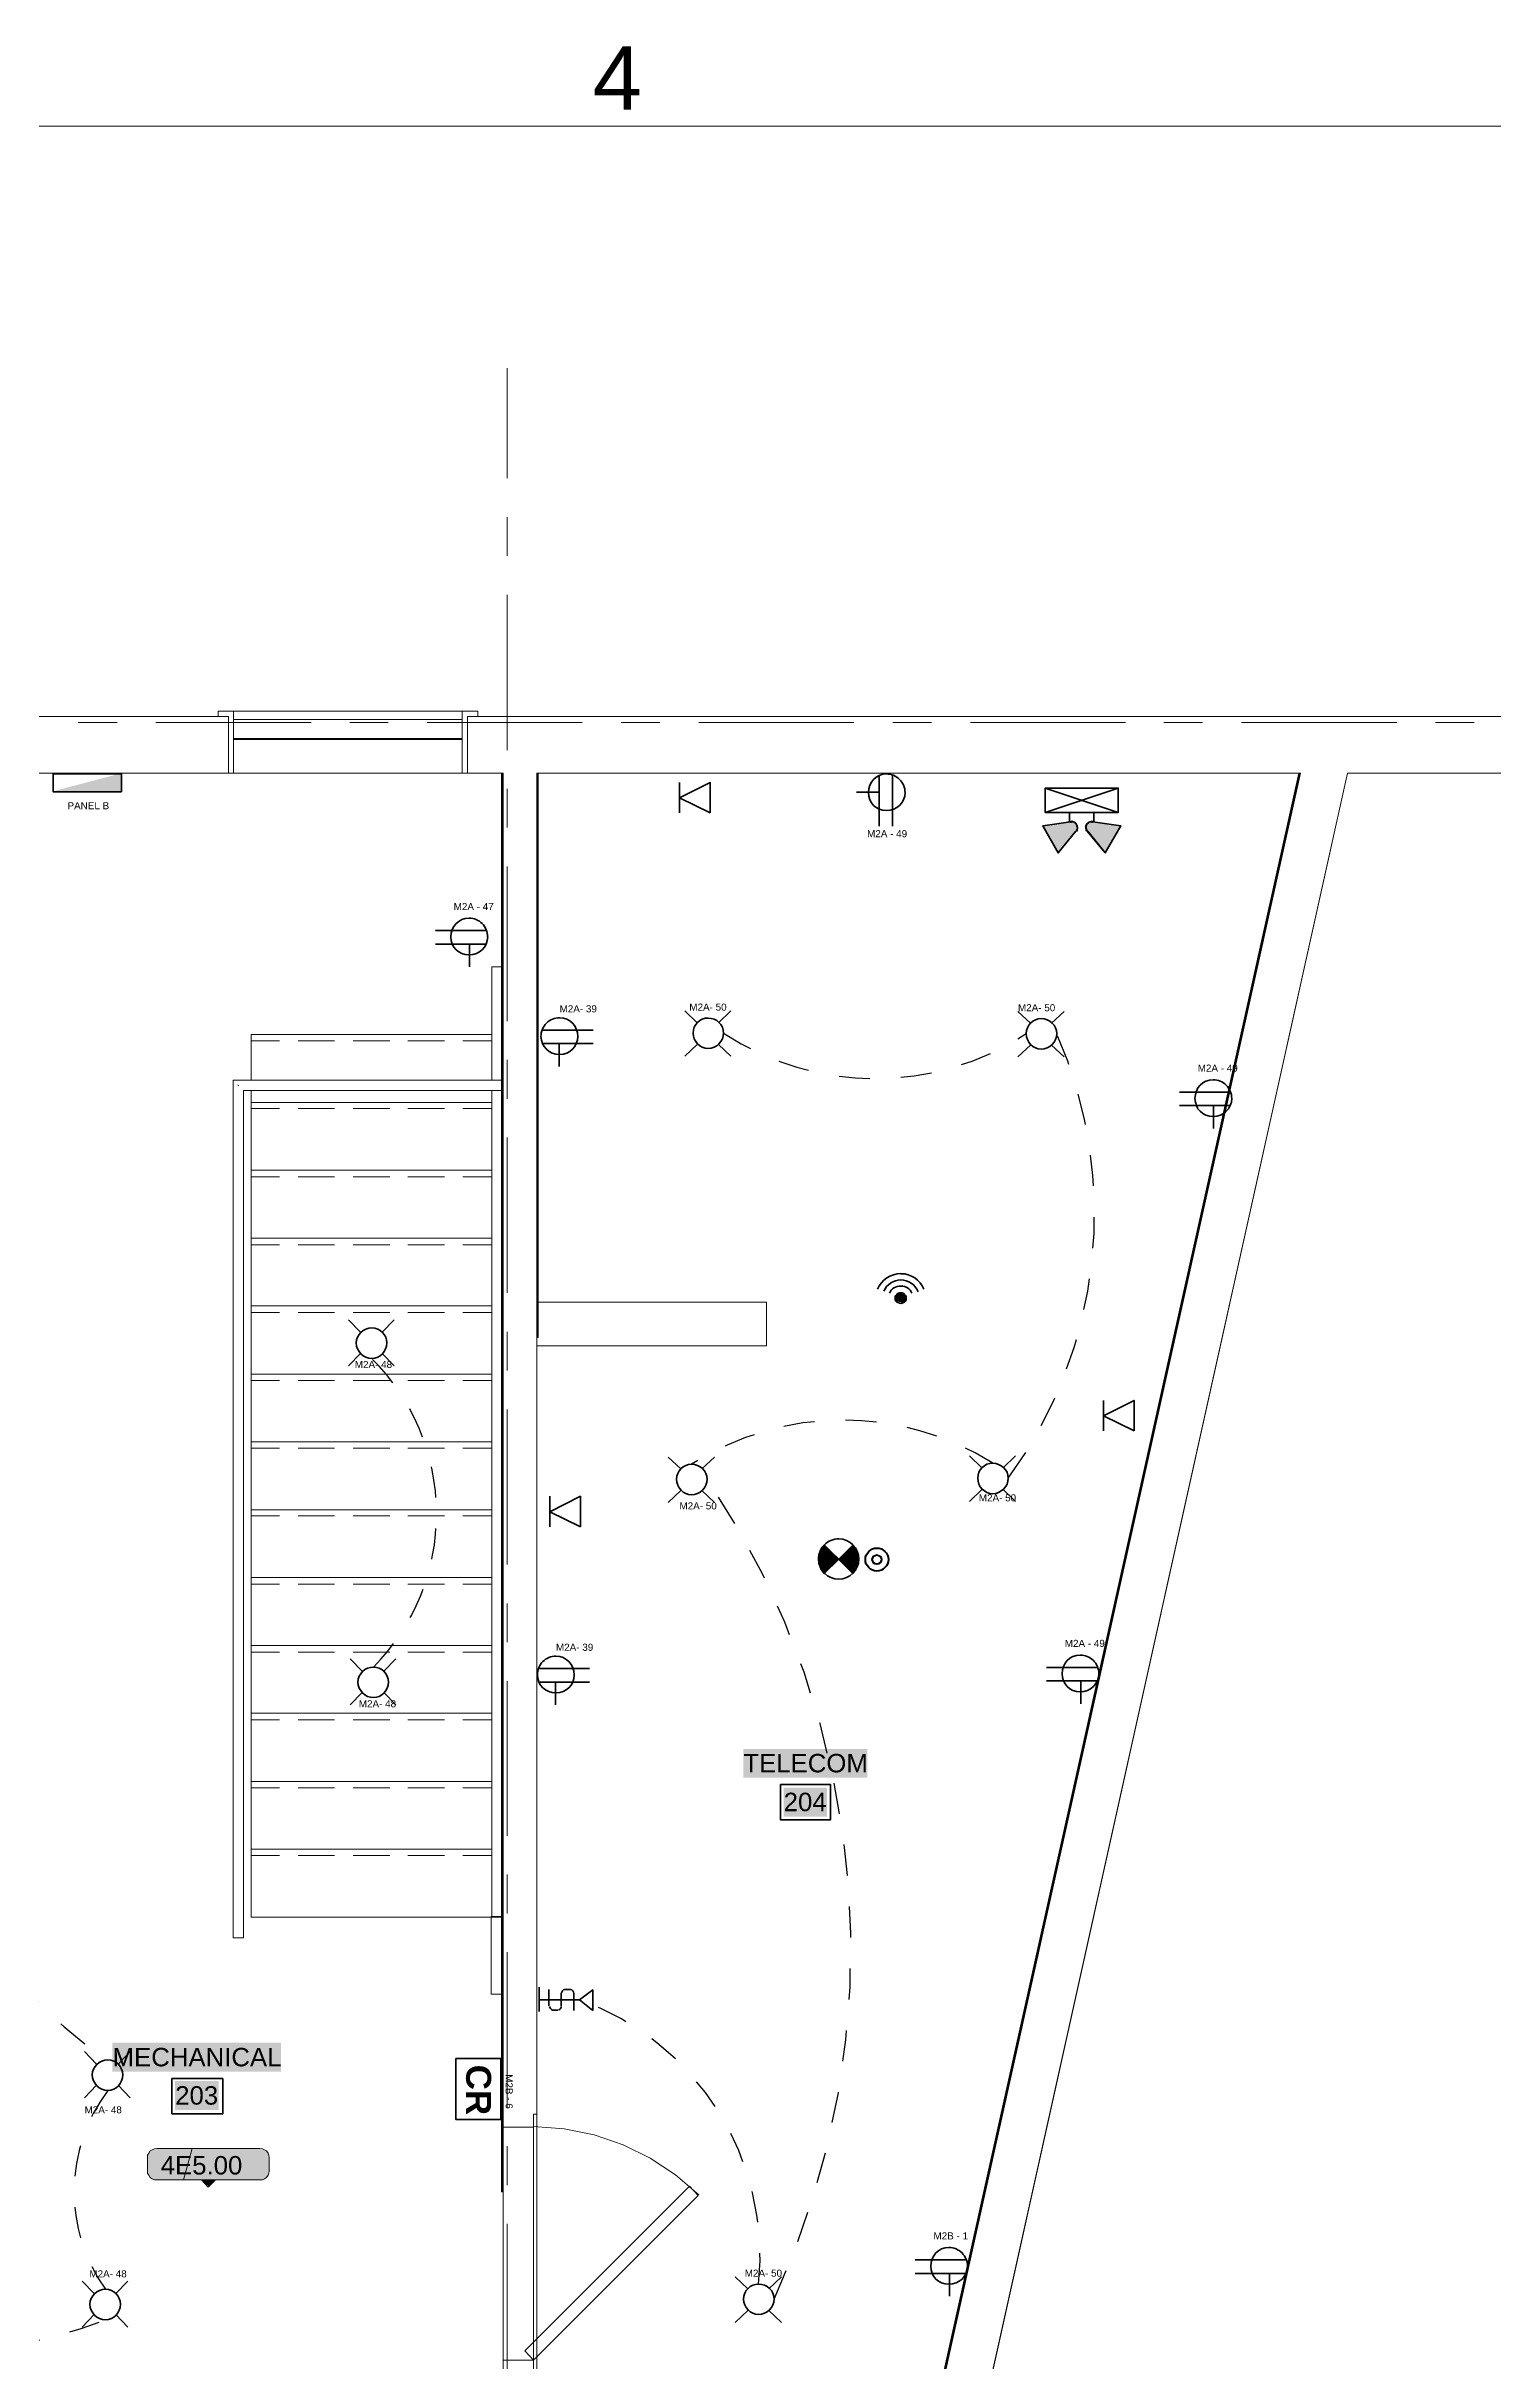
# Model space of a CAD drawing. Header units: millimetres. Extents: x 0.7 to 36.3, y 0.6 to 47.9.
# Drawn here: x 8.74 to 13.41, y 15.79 to 23.25 of the extents above; entities that cross this region are included whole.
import ezdxf

# ---------------------------------------------------------------- set-up
doc = ezdxf.new("R2010")
doc.units = ezdxf.units.MM
doc.header["$LTSCALE"] = 0.007
doc.linetypes.add('DASHEDX2', pattern=[38.1, 25.4, -12.7])
doc.linetypes.add('HIDDEN', pattern=[9.525, 6.35, -3.175])
doc.layers.add('Dotted', color=1, linetype='HIDDEN', lineweight=30, true_color=0xff0000)
for name, color, linetype in [('PDF2_Geometry', 7, 'Continuous'), ('PDF2_Text', 100, 'DASHEDX2'), ('PDF_Text', 7, 'Continuous')]:
    doc.layers.add(name, color=color, linetype=linetype)
for name, color, linetype, true_color in [('PDF2_Solid Fills', 7, 'Continuous', 0x7f7f7f), ('PDF_Geometry', 7, 'Continuous', 0x777777), ('PDF_Solid Fills', 7, 'Continuous', 0xffffff)]:
    doc.layers.add(name, color=color, linetype=linetype, true_color=true_color)
doc.styles.add('PDF Arial', font='arial.ttf')
doc.styles.add('PDF ArialRoundedMT Bold', font='arialbd.ttf')
doc.styles.add('PDF GillSansMTCondensed', font='arial.ttf')

msp = doc.modelspace()

# ---------------------------------------------------------------- hatches: boundary and pattern name
at = {"layer": 'PDF2_Solid Fills', "transparency": 33554559}
for points in [[(8.765, 20.8512), (8.985, 20.8495), (8.985, 20.9078), (8.98, 20.9078)], [(11.9526, 20.7396), (12.001, 20.6529), (12.0026, 20.6529), (12.0643, 20.7296), (12.056, 20.7496), (12.041, 20.7513)], [(12.0926, 20.7263), (12.1526, 20.6529), (12.1543, 20.6529), (12.2043, 20.7379), (12.1693, 20.7429), (12.106, 20.7513), (12.0943, 20.7429)], [(11.2956, 18.3804), (11.2523, 18.4237), (11.2489, 18.4237), (11.2323, 18.3971), (11.2306, 18.3804), (11.2389, 18.3454), (11.2506, 18.3354)], [(11.3573, 18.4004), (11.3423, 18.4237), (11.3389, 18.4237), (11.2956, 18.3804), (11.3423, 18.3338), (11.3589, 18.3721)]]:
    msp.add_hatch(color=256, dxfattribs=at).paths.add_polyline_path(points)
at = {"layer": 'PDF_Solid Fills', "transparency": 33554559}
for color, points in [(7, [(11.5127, 19.2278), (11.5044, 19.2362), (11.486, 19.2362), (11.4777, 19.2262), (11.481, 19.2095), (11.4994, 19.2045), (11.511, 19.2112)]), (256, [(9.0696, 16.401), (9.0713, 16.401), (9.0713, 16.3977), (9.073, 16.3977), (9.073, 16.3943), (9.0746, 16.3943), (9.078, 16.391), (9.078, 16.3877), (9.0813, 16.3877), (9.0846, 16.3843), (9.0913, 16.381), (9.1846, 16.3793), (9.1846, 16.381), (9.1863, 16.386), (9.188, 16.3927), (9.1896, 16.3977), (9.1913, 16.4043), (9.193, 16.4093), (9.1963, 16.4227), (9.198, 16.4277), (9.1996, 16.4343), (9.2013, 16.4393), (9.2046, 16.4527), (9.2063, 16.4577), (9.208, 16.4643), (9.2096, 16.4693), (9.2113, 16.476), (9.213, 16.481), (9.0913, 16.481), (9.078, 16.4743), (9.0763, 16.471), (9.073, 16.4677), (9.0696, 16.461)]), (256, [(9.4529, 16.4743), (9.4396, 16.481), (9.213, 16.481), (9.2113, 16.476), (9.2096, 16.4693), (9.208, 16.4643), (9.2063, 16.4577), (9.2046, 16.4527), (9.2013, 16.4393), (9.1996, 16.4343), (9.198, 16.4277), (9.1963, 16.4227), (9.193, 16.4093), (9.1913, 16.4043), (9.1896, 16.3977), (9.188, 16.3927), (9.1863, 16.386), (9.1846, 16.381), (9.4396, 16.3793), (9.4396, 16.381), (9.4496, 16.386), (9.4563, 16.3927), (9.4579, 16.396), (9.4596, 16.4027), (9.4613, 16.4593), (9.4596, 16.4593), (9.4596, 16.466), (9.4579, 16.466), (9.4579, 16.4693)]), (7, [(9.2663, 16.3593), (9.2863, 16.3793), (9.2446, 16.3793), (9.2663, 16.3577)])]:
    msp.add_hatch(color=color, dxfattribs=at).paths.add_polyline_path(points)

# ---------------------------------------------------------------- linework, layer by layer
at = {"layer": 'Dotted', "color": 0, "linetype": 'Continuous', "lineweight": 200}
for radius in [0.0369, 0.0147]:
    msp.add_circle((11.4185, 18.3772), radius, dxfattribs=at)
at = {"layer": 'Dotted', "linetype": 'HIDDEN', "lineweight": 30}
for centre, radius, start, end in [((11.4137, 20.8142), 0.8882, 236.61016, 303.16523), ((10.6749, 19.4909), 1.4446, 323.87559, 23.66597), ((9.2977, 18.5251), 0.7025, 315.29005, 45.31721), ((11.3095, 17.918), 0.9082, 57.93506, 122.48616), ((8.6355, 17.1242), 2.6992, 335.28966, 34.05683), ((9.6216, 17.8122), 1.248, 173.11052, 236.9734), ((10.1648, 16.1337), 0.8774, 354.14435, 70.32185), ((9.3721, 16.3423), 0.5397, 142.946, 215.71251), ((8.2662, 17.7182), 1.9099, 250.82585, 290.46429)]:
    msp.add_arc(centre, radius, start, end, dxfattribs=at)
at = {"layer": 'PDF2_Geometry', "lineweight": 35}
for points in [[(8.985, 20.8495), (8.765, 20.8495), (8.765, 20.9078), (8.985, 20.9078)], [(10.8813, 20.7816), (10.7829, 20.83), (10.8813, 20.88)], [(12.0026, 20.6529), (12.0593, 20.7229), (12.0626, 20.7263), (12.0643, 20.7313), (12.0643, 20.7346), (12.0626, 20.7396), (12.061, 20.7446), (12.0593, 20.7479), (12.056, 20.7513), (12.051, 20.7529), (12.046, 20.7546), (12.041, 20.7529), (11.9976, 20.7463), (11.9526, 20.7396)], [(12.1543, 20.6529), (12.2043, 20.7396), (12.1593, 20.7463), (12.1143, 20.7529), (12.111, 20.7546), (12.106, 20.7529), (12.101, 20.7513), (12.0976, 20.7479), (12.0943, 20.7446), (12.0926, 20.7396), (12.0926, 20.7346), (12.0926, 20.7313), (12.0943, 20.7263), (12.0976, 20.7229)], [(12.247, 18.7915), (12.1487, 18.8398), (12.247, 18.8898)], [(10.4636, 18.4825), (10.3653, 18.5308), (10.4636, 18.5808)], [(11.2956, 18.3787), (11.2489, 18.4237), (11.2389, 18.4104), (11.2323, 18.3954), (11.2306, 18.3787), (11.2323, 18.3621), (11.2389, 18.3454), (11.2489, 18.3321)], [(11.2956, 18.3787), (11.3406, 18.3321), (11.3506, 18.3454), (11.3573, 18.3621), (11.3606, 18.3787), (11.3573, 18.3954), (11.3506, 18.4104), (11.3406, 18.4237)], [(10.2076, 16.5736), (10.0627, 16.5736), (10.0627, 16.7702), (10.2076, 16.7702)]]:
    msp.add_lwpolyline(points, close=True, dxfattribs=at)
for points in [[(10.7829, 20.88), (10.7829, 20.7816)], [(11.426, 20.7388), (11.426, 20.9038)], [(11.4693, 20.7388), (11.4693, 20.9038)], [(11.3527, 20.8488), (11.426, 20.8488)], [(11.961, 20.7829), (12.1959, 20.7829), (11.961, 20.8613), (11.961, 20.7829), (12.1959, 20.8613), (12.1959, 20.7829)], [(12.1959, 20.8613), (11.961, 20.8613)], [(12.0426, 20.7529), (11.9526, 20.7396), (12.0026, 20.6529), (12.0593, 20.7229)], [(12.0393, 20.7829), (12.0393, 20.7529)], [(12.1143, 20.7529), (12.2043, 20.7396), (12.1543, 20.6529), (12.096, 20.7229)], [(12.1176, 20.7829), (12.1176, 20.7529)], [(9.9965, 20.4025), (10.1615, 20.4025)], [(9.9965, 20.3592), (10.1615, 20.3592)], [(10.1065, 20.2858), (10.1065, 20.3592)], [(10.5048, 20.082), (10.3398, 20.082)], [(10.5048, 20.0386), (10.3398, 20.0386)], [(10.3948, 19.9653), (10.3948, 20.0386)], [(12.3931, 19.8822), (12.5581, 19.8822)], [(12.3931, 19.8389), (12.5581, 19.8389)], [(12.5031, 19.7655), (12.5031, 19.8389)], [(12.1487, 18.8898), (12.1487, 18.7915)], [(10.3653, 18.5808), (10.3653, 18.4825)], [(11.3406, 18.3321), (11.2489, 18.4237)], [(11.2489, 18.3321), (11.3406, 18.4237)], [(10.4931, 18.026), (10.3281, 18.026)], [(10.4931, 17.9827), (10.3281, 17.9827)], [(10.3831, 17.9094), (10.3831, 17.9827)], [(11.965, 18.0297), (12.13, 18.0297)], [(11.965, 17.9864), (12.13, 17.9864)], [(12.075, 17.9131), (12.075, 17.9864)], [(11.542, 16.1218), (11.707, 16.1218)], [(11.542, 16.0784), (11.707, 16.0784)], [(11.652, 16.0051), (11.652, 16.0784)]]:
    msp.add_lwpolyline(points, dxfattribs=at)
msp.add_lwpolyline([(11.3606, 18.3787, 0.413494), (11.2956, 18.4437, 0.423077), (11.2306, 18.3787, 0.413494), (11.2956, 18.3138)], format="xyb", dxfattribs=at)
for centre, radius, start, end in [((11.4496, 20.8474), 0.0597, 359.76027, 90.23973), ((12.1094, 20.7344), 0.0185, 90.50195, 179.49805), ((10.1051, 20.3828), 0.0597, 359.76027, 90.23973), ((10.3962, 20.0622), 0.0597, 89.76027, 180.23973), ((12.5017, 19.8625), 0.0597, 359.76027, 90.23973), ((10.3846, 18.0063), 0.0597, 89.76027, 180.23973), ((12.0735, 18.01), 0.0597, 359.76027, 90.23973), ((11.6506, 16.102), 0.0597, 359.76027, 90.23973)]:
    msp.add_arc(centre, radius, start, end, dxfattribs=at)
for points in [[(11.4493, 20.9071), (11.416, 20.9071), (11.391, 20.8805), (11.391, 20.8471)], [(11.391, 20.8471), (11.391, 20.8138), (11.416, 20.7888), (11.4493, 20.7888)], [(11.4493, 20.7888), (11.4827, 20.7888), (11.5093, 20.8138), (11.5093, 20.8471)], [(12.0426, 20.7513), (12.0443, 20.7513), (12.0443, 20.7529), (12.046, 20.7529)], [(12.046, 20.7529), (12.0576, 20.7529), (12.0643, 20.7446), (12.0643, 20.7346)], [(12.0643, 20.7346), (12.0643, 20.7296), (12.0643, 20.7246), (12.061, 20.7213)], [(12.096, 20.7213), (12.0926, 20.7246), (12.091, 20.7296), (12.091, 20.7346)], [(12.1093, 20.7529), (12.111, 20.7529), (12.1126, 20.7513), (12.1126, 20.7513)], [(10.0465, 20.3825), (10.0465, 20.4158), (10.0715, 20.4425), (10.1049, 20.4425)], [(10.1049, 20.3242), (10.0715, 20.3242), (10.0465, 20.3492), (10.0465, 20.3825)], [(10.1649, 20.3825), (10.1649, 20.3492), (10.1382, 20.3242), (10.1049, 20.3242)], [(10.3365, 20.062), (10.3365, 20.0286), (10.3631, 20.0036), (10.3965, 20.0036)], [(10.4548, 20.062), (10.4548, 20.0953), (10.4298, 20.122), (10.3965, 20.122)], [(10.3965, 20.0036), (10.4298, 20.0036), (10.4548, 20.0286), (10.4548, 20.062)], [(12.4431, 19.8622), (12.4431, 19.8955), (12.4681, 19.9222), (12.5015, 19.9222)], [(12.5015, 19.8039), (12.4681, 19.8039), (12.4431, 19.8289), (12.4431, 19.8622)], [(12.5614, 19.8622), (12.5614, 19.8289), (12.5348, 19.8039), (12.5015, 19.8039)], [(11.3606, 18.3787), (11.3606, 18.3438), (11.3306, 18.3138), (11.2956, 18.3138)], [(10.4431, 18.006), (10.4431, 18.0394), (10.4181, 18.066), (10.3848, 18.066)], [(12.015, 18.0097), (12.015, 18.0431), (12.04, 18.0697), (12.0733, 18.0697)], [(10.3248, 18.006), (10.3248, 17.9727), (10.3515, 17.9477), (10.3848, 17.9477)], [(10.3848, 17.9477), (10.4181, 17.9477), (10.4431, 17.9727), (10.4431, 18.006)], [(12.0733, 17.9514), (12.04, 17.9514), (12.015, 17.9764), (12.015, 18.0097)], [(12.1333, 18.0097), (12.1333, 17.9764), (12.1066, 17.9514), (12.0733, 17.9514)], [(11.592, 16.1018), (11.592, 16.1351), (11.617, 16.1618), (11.6503, 16.1618)], [(11.6503, 16.0434), (11.617, 16.0434), (11.592, 16.0684), (11.592, 16.1018)], [(11.7103, 16.1018), (11.7103, 16.0684), (11.6837, 16.0434), (11.6503, 16.0434)]]:
    msp.add_open_spline(points, degree=3, dxfattribs=at)
at = {"layer": 'PDF_Geometry', "color": 7, "lineweight": 9}
msp.add_lwpolyline([(32.3645, 1.0083), (1.135, 1.0083), (32.3645, 1.0083), (32.3645, 22.9929), (1.135, 22.9929), (32.3645, 22.9929)], close=True, dxfattribs=at)
at = {"layer": 'PDF_Geometry', "lineweight": 9}
for points in [[(10.2279, 21.8591), (10.2279, 22.2141)], [(10.2279, 21.6091), (10.2279, 21.7341)], [(10.2279, 20.9841), (10.2279, 21.4841)], [(9.2963, 21.0925), (9.2963, 21.1091), (10.1329, 21.1091), (10.1329, 21.0925)], [(9.3463, 21.1091), (10.0829, 21.1091)], [(8.8463, 21.0725), (8.9713, 21.0725)], [(9.0963, 21.0725), (9.5963, 21.0725)], [(9.3463, 21.0825), (10.0829, 21.0825), (9.3463, 21.0825)], [(9.3463, 21.0825), (10.0829, 21.0825), (9.3463, 21.0825)], [(9.3463, 21.0825), (10.0829, 21.0825), (9.3463, 21.0825)], [(9.3463, 21.0825), (10.0829, 21.0825), (9.3463, 21.0825)], [(9.3463, 21.0825), (10.0829, 21.0825), (9.3463, 21.0825)], [(9.3463, 21.0825), (10.0829, 21.0825), (9.3463, 21.0825)], [(9.3463, 21.0825), (10.0829, 21.0825), (9.3463, 21.0825)], [(9.3463, 21.0825), (10.0829, 21.0825), (9.3463, 21.0825)], [(9.3463, 21.0825), (10.0829, 21.0825), (9.3463, 21.0825)], [(9.3463, 21.0825), (10.0829, 21.0825), (9.3463, 21.0825)], [(9.3463, 21.0825), (10.0829, 21.0825), (9.3463, 21.0825)], [(9.3463, 21.0825), (10.0829, 21.0825), (9.3463, 21.0825)], [(9.3463, 21.0825), (10.0829, 21.0825), (9.3463, 21.0825)], [(9.3463, 21.0825), (10.0829, 21.0825), (9.3463, 21.0825)], [(9.3463, 21.0825), (10.0829, 21.0825), (9.3463, 21.0825)], [(9.3463, 21.0825), (10.0829, 21.0825), (9.3463, 21.0825)], [(9.3463, 21.0825), (10.0829, 21.0825), (9.3463, 21.0825)], [(9.3463, 21.0825), (10.0829, 21.0825), (9.3463, 21.0825)], [(9.3463, 21.0825), (10.0829, 21.0825), (9.3463, 21.0825)], [(9.3463, 21.0458), (9.3463, 21.0175), (9.3463, 21.0208), (9.3463, 21.0525)], [(9.7213, 21.0725), (9.8446, 21.0725)], [(9.9696, 21.0725), (10.4696, 21.0725)], [(10.0829, 21.0525), (10.0829, 21.0208), (10.0829, 21.0175), (10.0829, 21.0458)], [(10.5946, 21.0725), (10.7196, 21.0725)], [(10.8446, 21.0725), (11.3445, 21.0725)], [(11.4695, 21.0725), (11.5945, 21.0725)], [(11.7195, 21.0725), (12.2195, 21.0725)], [(12.3428, 21.0725), (12.4678, 21.0725)], [(12.5928, 21.0725), (13.0928, 21.0725)], [(13.2178, 21.0725), (13.3428, 21.0725)], [(10.0829, 21.0175), (9.3463, 21.0175)], [(10.0829, 21.0175), (9.3463, 21.0175)], [(10.0829, 21.0175), (9.3463, 21.0175)], [(10.0829, 21.0175), (9.3463, 21.0175)], [(10.0829, 21.0175), (9.3463, 21.0175)], [(10.0829, 21.0175), (9.3463, 21.0175)], [(10.0829, 21.0175), (9.3463, 21.0175)], [(10.0829, 21.0175), (9.3463, 21.0175)], [(10.0829, 21.0175), (9.3463, 21.0175)], [(10.0829, 21.0175), (9.3463, 21.0175)], [(10.0829, 21.0175), (9.3463, 21.0175)], [(10.0829, 21.0175), (9.3463, 21.0175)], [(10.0829, 21.0175), (9.3463, 21.0175)], [(10.0829, 21.0175), (9.3463, 21.0175)], [(10.0829, 21.0175), (9.3463, 21.0175)], [(10.0829, 21.0175), (9.3463, 21.0175)], [(10.0829, 21.0175), (9.3463, 21.0175)], [(10.0829, 21.0175), (9.3463, 21.0175)], [(10.0829, 21.0175), (9.3463, 21.0175)], [(10.0829, 21.0175), (9.3463, 21.0175)], [(10.0829, 21.0175), (9.3463, 21.0175)], [(10.0829, 21.0175), (9.3463, 21.0175)], [(10.0829, 21.0175), (9.3463, 21.0175)], [(10.0829, 21.0175), (9.3463, 21.0175)], [(10.0829, 21.0175), (9.3463, 21.0175)], [(10.0829, 21.0175), (9.3463, 21.0175)], [(10.0829, 21.0175), (9.3463, 21.0175)], [(10.0829, 21.0175), (9.3463, 21.0175)], [(10.0829, 21.0175), (9.3463, 21.0175)], [(10.0829, 21.0175), (9.3463, 21.0175)], [(10.0829, 21.0175), (9.3463, 21.0175)], [(10.0829, 21.0175), (9.3463, 21.0175)], [(10.0829, 21.0175), (9.3463, 21.0175)], [(10.0829, 21.0175), (9.3463, 21.0175)], [(9.378, 17.1593), (9.378, 19.8875), (10.2096, 19.8875), (9.378, 19.8875), (9.378, 17.1593), (9.3446, 17.1593), (9.3446, 19.9209), (10.2096, 19.9209), (10.2096, 20.9091)], [(10.0829, 20.9091), (9.3463, 20.9091)], [(10.2146, 20.9091), (10.2146, 16.341), (10.2113, 16.341), (10.2113, 20.9091), (10.2113, 16.341)], [(10.3279, 20.9091), (10.3279, 19.0926), (10.3262, 19.0926), (10.3246, 19.0926), (10.3229, 19.0926), (10.3229, 20.9091)], [(10.3246, 20.9091), (10.3246, 19.0926), (10.3246, 20.9091)], [(11.7729, 20.9091), (12.7778, 20.9091), (11.5962, 15.5944)], [(11.5995, 15.5944), (12.7795, 20.9091), (11.5995, 15.5944)], [(12.7828, 20.9091), (11.6012, 15.5944)], [(10.2279, 20.7342), (10.2279, 20.8592)], [(10.2279, 20.1108), (10.2279, 20.6092)], [(10.1779, 20.2858), (10.1779, 19.9209), (10.1779, 20.2858), (10.2096, 20.2858)], [(10.1779, 20.0675), (9.403, 20.0675), (9.403, 19.9209)], [(9.4946, 20.0475), (9.403, 20.0475)], [(9.6713, 20.0475), (9.5546, 20.0475)], [(9.8496, 20.0475), (9.7313, 20.0475)], [(10.0263, 20.0475), (9.9079, 20.0475)], [(10.1779, 20.0475), (10.0846, 20.0475)], [(10.2279, 19.8609), (10.2279, 19.9859)], [(10.2096, 18.2259), (10.2096, 17.226), (10.2096, 18.2443), (10.2096, 19.8875), (10.2096, 19.9209), (9.3446, 19.9209), (9.3446, 17.1593)], [(9.363, 19.9025), (9.3613, 19.9042), (9.3596, 19.9059)], [(10.1763, 17.226), (9.403, 17.226), (9.403, 17.4443), (9.403, 17.6626), (9.403, 17.8826), (9.403, 18.1009), (9.403, 18.3193), (9.403, 18.5376), (9.403, 18.7559), (9.403, 18.9742), (9.403, 19.1942), (9.403, 19.4125), (9.403, 19.6309), (9.403, 19.8492), (9.403, 19.8875)], [(10.1779, 19.8492), (9.403, 19.8492)], [(9.4946, 19.8292), (9.403, 19.8292)], [(9.6713, 19.8292), (9.5546, 19.8292)], [(9.8496, 19.8292), (9.7313, 19.8292)], [(10.0263, 19.8292), (9.9079, 19.8292)], [(10.1779, 19.8292), (10.0846, 19.8292)], [(10.2279, 19.2359), (10.2279, 19.7359)], [(10.1779, 19.6309), (9.403, 19.6309)], [(9.4946, 19.6092), (9.403, 19.6092)], [(9.6713, 19.6092), (9.5546, 19.6092)], [(9.8496, 19.6092), (9.7313, 19.6092)], [(10.0263, 19.6092), (9.9079, 19.6092)], [(10.1779, 19.6092), (10.0846, 19.6092)], [(10.1779, 19.4125), (9.403, 19.4125)], [(9.4946, 19.3909), (9.403, 19.3909)], [(9.6713, 19.3909), (9.5546, 19.3909)], [(9.8496, 19.3909), (9.7313, 19.3909)], [(10.0263, 19.3909), (9.9079, 19.3909)], [(10.1779, 19.3909), (10.0846, 19.3909)], [(10.1779, 19.1942), (9.403, 19.1942)], [(9.4946, 19.1726), (9.403, 19.1726)], [(9.6713, 19.1726), (9.5546, 19.1726)], [(9.8496, 19.1726), (9.7313, 19.1726)], [(10.0263, 19.1726), (9.9079, 19.1726)], [(10.1779, 19.1726), (10.0846, 19.1726)], [(10.3229, 19.0659), (11.0629, 19.0659), (11.0629, 19.2059), (10.3279, 19.2059), (11.0629, 19.2059), (11.0629, 19.0659), (10.3229, 19.0659), (10.3229, 15.5944), (11.5979, 15.5944)], [(10.2279, 18.9859), (10.2279, 19.1109)], [(10.3246, 19.0926), (10.3246, 19.0926)], [(10.1779, 18.9742), (9.403, 18.9742)], [(9.4946, 18.9542), (9.403, 18.9542)], [(9.6713, 18.9542), (9.5546, 18.9542)], [(9.8496, 18.9542), (9.7313, 18.9542)], [(10.0263, 18.9542), (9.9079, 18.9542)], [(10.1779, 18.9542), (10.0846, 18.9542)], [(10.2279, 18.3609), (10.2279, 18.8609)], [(10.1779, 18.7559), (9.403, 18.7559)], [(9.4946, 18.7359), (9.403, 18.7359)], [(9.6713, 18.7359), (9.5546, 18.7359)], [(9.8496, 18.7359), (9.7313, 18.7359)], [(10.0263, 18.7359), (9.9079, 18.7359)], [(10.1779, 18.7359), (10.0846, 18.7359)], [(10.1779, 18.5376), (9.403, 18.5376)], [(9.4946, 18.5176), (9.403, 18.5176)], [(9.6713, 18.5176), (9.5546, 18.5176)], [(9.8496, 18.5176), (9.7313, 18.5176)], [(10.0263, 18.5176), (9.9079, 18.5176)], [(10.1779, 18.5176), (10.0846, 18.5176)], [(10.1779, 18.3193), (9.403, 18.3193)], [(9.4946, 18.2976), (9.403, 18.2976)], [(9.6713, 18.2976), (9.5546, 18.2976)], [(9.8496, 18.2976), (9.7313, 18.2976)], [(10.0263, 18.2976), (9.9079, 18.2976)], [(10.1779, 18.2976), (10.0846, 18.2976)], [(10.2279, 18.1109), (10.2279, 18.2359)], [(10.1779, 18.1009), (9.403, 18.1009)], [(9.4946, 18.0793), (9.403, 18.0793)], [(9.6713, 18.0793), (9.5546, 18.0793)], [(9.8496, 18.0793), (9.7313, 18.0793)], [(10.0263, 18.0793), (9.9079, 18.0793)], [(10.1779, 18.0793), (10.0846, 18.0793)], [(10.2279, 17.4876), (10.2279, 17.9859)], [(10.1779, 17.8826), (9.403, 17.8826)], [(9.4946, 17.8609), (9.403, 17.8609)], [(9.6713, 17.8609), (9.5546, 17.8609)], [(9.8496, 17.8609), (9.7313, 17.8609)], [(10.0263, 17.8609), (9.9079, 17.8609)], [(10.1779, 17.8609), (10.0846, 17.8609)], [(10.1779, 17.6626), (9.403, 17.6626)], [(9.4946, 17.6426), (9.403, 17.6426)], [(9.6713, 17.6426), (9.5546, 17.6426)], [(9.8496, 17.6426), (9.7313, 17.6426)], [(10.0263, 17.6426), (9.9079, 17.6426)], [(10.1779, 17.6426), (10.0846, 17.6426)], [(10.1779, 17.4443), (9.403, 17.4443)], [(9.4946, 17.4243), (9.403, 17.4243)], [(9.6713, 17.4243), (9.5546, 17.4243)], [(9.8496, 17.4243), (9.7313, 17.4243)], [(10.0263, 17.4243), (9.9079, 17.4243)], [(10.1779, 17.4243), (10.0846, 17.4243)], [(10.2279, 17.2376), (10.2279, 17.3626)], [(10.2096, 16.9776), (10.2096, 17.2276), (10.1763, 17.2276), (10.1763, 16.9776), (10.2096, 16.9776), (10.2096, 17.226), (10.1779, 17.226)], [(10.1946, 17.226), (10.1929, 17.226)], [(10.2129, 16.341), (10.2113, 16.341), (10.2096, 16.341), (10.2096, 16.9776), (10.2096, 17.226)], [(10.2279, 16.6127), (10.2279, 17.1126)], [(10.3229, 15.5944), (10.3229, 16.591)], [(10.2279, 16.3627), (10.2279, 16.4877)], [(10.8446, 16.331), (10.7696, 16.396), (10.6879, 16.4493), (10.6012, 16.4927), (10.5079, 16.5243), (10.4112, 16.5443), (10.3129, 16.551)], [(10.2279, 15.7377), (10.2279, 16.2377)]]:
    msp.add_lwpolyline(points, dxfattribs=at)
at = {"layer": 'PDF_Geometry', "lineweight": 18}
for points in [[(9.3463, 20.9091), (9.3296, 20.9091), (9.3296, 21.0925), (9.2963, 21.0925), (9.2963, 21.1091), (9.3463, 21.1091)], [(10.0829, 21.1091), (10.1329, 21.1091), (10.1329, 21.0925), (10.0996, 21.0925), (10.0996, 20.9091), (10.0829, 20.9091)], [(10.3129, 16.591), (10.3229, 16.591), (10.3229, 20.9091), (12.7828, 20.9091), (11.5945, 15.5594), (11.7395, 15.5277), (12.9345, 20.9091), (13.9961, 20.9091), (13.9961, 21.0925), (10.0996, 21.0925), (10.0996, 20.9091), (10.2146, 20.9091), (10.2146, 16.591), (10.2146, 16.5493), (10.3129, 16.5493)], [(10.2146, 15.7994), (10.2146, 15.566), (10.3129, 15.566), (10.3129, 15.7994)]]:
    msp.add_lwpolyline(points, close=True, dxfattribs=at)
msp.add_lwpolyline([(4.0048, 15.566), (4.3715, 15.566), (4.3715, 15.7227), (4.4298, 15.7227), (4.4298, 17.0826), (8.223, 17.0826), (8.223, 17.1826), (4.4298, 17.1826), (4.4298, 19.4375), (4.3882, 19.4375), (4.3882, 19.4775), (4.3882, 20.9091), (9.3296, 20.9091), (9.3296, 21.0925), (4.0048, 21.0925)], dxfattribs=at)
at = {"layer": 'PDF_Geometry', "lineweight": 9}
for points in [[(9.3463, 21.0825), (9.3463, 21.0791), (9.3463, 21.0175), (9.3463, 21.0208)], [(9.3463, 21.0825), (9.3463, 21.0791), (9.3463, 21.0175), (9.3463, 21.0208)], [(9.3463, 21.0825), (9.3463, 21.0791), (9.3463, 21.0175), (9.3463, 21.0208)], [(9.3463, 21.0825), (9.3463, 21.0791), (9.3463, 21.0175), (9.3463, 21.0208)], [(9.3463, 21.0825), (9.3463, 21.0791), (9.3463, 21.0175), (9.3463, 21.0208)], [(9.3463, 21.0825), (9.3463, 21.0791), (9.3463, 21.0175), (9.3463, 21.0208)], [(9.3463, 21.0825), (9.3463, 21.0791), (9.3463, 21.0175), (9.3463, 21.0208)], [(9.3463, 21.0825), (9.3463, 21.0791), (9.3463, 21.0175), (9.3463, 21.0208)], [(9.3463, 21.0825), (9.3463, 21.0791), (9.3463, 21.0175), (9.3463, 21.0208)], [(9.3463, 21.0825), (9.3463, 21.0791), (9.3463, 21.0175), (9.3463, 21.0208)], [(9.3463, 21.0825), (9.3463, 21.0791), (9.3463, 21.0175), (9.3463, 21.0208)], [(9.3463, 21.0825), (9.3463, 21.0791), (9.3463, 21.0175), (9.3463, 21.0208)], [(9.3463, 21.0825), (9.3463, 21.0791), (9.3463, 21.0175), (9.3463, 21.0208)], [(9.3463, 21.0825), (9.3463, 21.0791), (9.3463, 21.0175), (9.3463, 21.0208)], [(9.3463, 21.0825), (9.3463, 21.0791), (9.3463, 21.0175), (9.3463, 21.0208)], [(9.3463, 21.0825), (9.3463, 21.0791), (9.3463, 21.0175), (9.3463, 21.0208)], [(9.3463, 21.0825), (9.3463, 21.0791), (9.3463, 21.0175), (9.3463, 21.0208)], [(10.0829, 21.0825), (10.0829, 21.0208), (10.0829, 21.0175), (10.0829, 21.0791)], [(10.0829, 21.0825), (10.0829, 21.0208), (10.0829, 21.0175), (10.0829, 21.0791)], [(10.0829, 21.0825), (10.0829, 21.0208), (10.0829, 21.0175), (10.0829, 21.0791)], [(10.0829, 21.0825), (10.0829, 21.0208), (10.0829, 21.0175), (10.0829, 21.0791)], [(10.0829, 21.0825), (10.0829, 21.0208), (10.0829, 21.0175), (10.0829, 21.0791)], [(10.0829, 21.0825), (10.0829, 21.0208), (10.0829, 21.0175), (10.0829, 21.0791)], [(10.0829, 21.0825), (10.0829, 21.0208), (10.0829, 21.0175), (10.0829, 21.0791)], [(10.0829, 21.0825), (10.0829, 21.0208), (10.0829, 21.0175), (10.0829, 21.0791)], [(10.0829, 21.0825), (10.0829, 21.0208), (10.0829, 21.0175), (10.0829, 21.0791)], [(10.0829, 21.0825), (10.0829, 21.0208), (10.0829, 21.0175), (10.0829, 21.0791)], [(10.0829, 21.0825), (10.0829, 21.0208), (10.0829, 21.0175), (10.0829, 21.0791)], [(10.0829, 21.0825), (10.0829, 21.0208), (10.0829, 21.0175), (10.0829, 21.0791)], [(10.0829, 21.0825), (10.0829, 21.0208), (10.0829, 21.0175), (10.0829, 21.0791)], [(10.0829, 21.0825), (10.0829, 21.0208), (10.0829, 21.0175), (10.0829, 21.0791)], [(10.0829, 21.0825), (10.0829, 21.0208), (10.0829, 21.0175), (10.0829, 21.0791)], [(10.0829, 21.0825), (10.0829, 21.0208), (10.0829, 21.0175), (10.0829, 21.0791)], [(10.0829, 21.0825), (10.0829, 21.0208), (10.0829, 21.0175), (10.0829, 21.0791)], [(9.3463, 21.0208), (10.0829, 21.0208)], [(9.3463, 21.0175), (10.0829, 21.0175)], [(9.3463, 21.0175), (10.0829, 21.0175)], [(10.0996, 20.9091), (9.3296, 20.9091)], [(11.7545, 15.5994), (12.9345, 20.9091)], [(10.1779, 20.2858), (10.1796, 20.2858), (10.1813, 20.2858), (10.1846, 20.2858), (10.1896, 20.2858), (10.1929, 20.2858), (10.1979, 20.2858), (10.2013, 20.2858), (10.2046, 20.2858), (10.2079, 20.2858), (10.2096, 20.2858), (10.2079, 20.2858), (10.2046, 20.2858), (10.2013, 20.2858), (10.1979, 20.2858), (10.1929, 20.2858), (10.1896, 20.2858), (10.1846, 20.2858), (10.1813, 20.2858), (10.1796, 20.2858)], [(10.2096, 19.9209), (10.2096, 19.9192), (10.2096, 19.9159), (10.2096, 19.9125), (10.2096, 19.9092), (10.2096, 19.9042), (10.2096, 19.9009), (10.2096, 19.8959), (10.2096, 19.8925), (10.2096, 19.8909), (10.2096, 19.8892), (10.2096, 19.8909), (10.2096, 19.8925), (10.2096, 19.8959), (10.2096, 19.9009), (10.2096, 19.9042), (10.2096, 19.9092), (10.2096, 19.9125), (10.2096, 19.9159), (10.2096, 19.9192)], [(10.2096, 19.9142), (10.2096, 19.9125), (10.2096, 19.9092), (10.2096, 19.9075), (10.2096, 19.9042), (10.2096, 19.9025), (10.2096, 19.8992), (10.2096, 19.8975), (10.2096, 19.8959), (10.2096, 19.8942), (10.2096, 19.8959), (10.2096, 19.8975), (10.2096, 19.8992), (10.2096, 19.9025), (10.2096, 19.9042), (10.2096, 19.9075), (10.2096, 19.9092), (10.2096, 19.9125)], [(10.1779, 17.2276), (10.1779, 19.8875)], [(10.1763, 16.9776), (10.1763, 17.2276)], [(10.1996, 17.2276), (10.1979, 17.2276), (10.1929, 17.2276), (10.1896, 17.2276), (10.1879, 17.2276), (10.1896, 17.2276), (10.1929, 17.2276), (10.1979, 17.2276)], [(9.3446, 17.1593), (9.3463, 17.1593), (9.3496, 17.1593), (9.353, 17.1593), (9.3563, 17.1593), (9.3613, 17.1593), (9.3646, 17.1593), (9.3696, 17.1593), (9.373, 17.1593), (9.3746, 17.1593), (9.3763, 17.1593), (9.3746, 17.1593), (9.373, 17.1593), (9.3696, 17.1593), (9.3646, 17.1593), (9.3613, 17.1593), (9.3563, 17.1593), (9.353, 17.1593), (9.3496, 17.1593), (9.3463, 17.1593)], [(9.3513, 17.1593), (9.353, 17.1593), (9.3563, 17.1593), (9.358, 17.1593), (9.3613, 17.1593), (9.363, 17.1593), (9.3663, 17.1593), (9.368, 17.1593), (9.3696, 17.1593), (9.3713, 17.1593), (9.3696, 17.1593), (9.368, 17.1593), (9.3663, 17.1593), (9.363, 17.1593), (9.3613, 17.1593), (9.358, 17.1593), (9.3563, 17.1593), (9.353, 17.1593)], [(10.1779, 16.9776), (10.1796, 16.9776), (10.1813, 16.9776), (10.1846, 16.9776), (10.1896, 16.9776), (10.1929, 16.9776), (10.1979, 16.9776), (10.2013, 16.9776), (10.2046, 16.9776), (10.2079, 16.9776), (10.2096, 16.9776), (10.2079, 16.9776), (10.2046, 16.9776), (10.2013, 16.9776), (10.1979, 16.9776), (10.1929, 16.9776), (10.1896, 16.9776), (10.1846, 16.9776), (10.1813, 16.9776), (10.1796, 16.9776)], [(10.1779, 16.9776), (10.1796, 16.9776), (10.1813, 16.9776), (10.1846, 16.9776), (10.1896, 16.9776), (10.1929, 16.9776), (10.1979, 16.9776), (10.2013, 16.9776), (10.2046, 16.9776), (10.2079, 16.9776), (10.2096, 16.9776), (10.2079, 16.9776), (10.2046, 16.9776), (10.2013, 16.9776), (10.1979, 16.9776), (10.1929, 16.9776), (10.1896, 16.9776), (10.1846, 16.9776), (10.1813, 16.9776), (10.1796, 16.9776)], [(10.2146, 16.5493), (10.3129, 16.5493), (10.3129, 15.7994), (10.2146, 15.7994)]]:
    msp.add_lwpolyline(points, close=True, dxfattribs=at)
at = {"layer": 'PDF_Geometry', "lineweight": 35}
for points in [[(10.7999, 20.1444), (10.8399, 20.106)], [(10.9483, 20.1444), (10.9083, 20.106)], [(11.8729, 20.1424), (11.9129, 20.1041)], [(12.0213, 20.1424), (11.9813, 20.1041)], [(10.7999, 19.9977), (10.8399, 20.036)], [(10.9483, 19.9977), (10.9083, 20.036)], [(11.8729, 19.9958), (11.9129, 20.0341)], [(12.0213, 19.9958), (11.9813, 20.0341)], [(9.7167, 19.1495), (9.7551, 19.1096)], [(9.8634, 19.1495), (9.825, 19.1096)], [(9.7167, 19.0012), (9.7551, 19.0412)], [(9.8634, 19.0012), (9.825, 19.0412)], [(10.7467, 18.7074), (10.7867, 18.6691)], [(10.8951, 18.7074), (10.8551, 18.6691)], [(11.7167, 18.711), (11.7567, 18.6726)], [(11.865, 18.711), (11.825, 18.6726)], [(10.7467, 18.5607), (10.7867, 18.5991)], [(10.8951, 18.5607), (10.8551, 18.5991)], [(11.7167, 18.5643), (11.7567, 18.6026)], [(11.865, 18.5643), (11.825, 18.6026)], [(9.722, 18.0575), (9.7603, 18.0175)], [(9.8686, 18.0575), (9.8303, 18.0175)], [(9.722, 17.9092), (9.7603, 17.9492)], [(9.8686, 17.9092), (9.8303, 17.9492)], [(10.3302, 16.9998), (10.3302, 16.9215)], [(10.4602, 16.9598), (10.3302, 16.9598)], [(10.3619, 16.9931), (10.3619, 16.9398)], [(10.3719, 16.9265), (10.3919, 16.9265)], [(10.4019, 16.9798), (10.4019, 16.9398)], [(10.4319, 16.9931), (10.4119, 16.9931)], [(10.4419, 16.9798), (10.4419, 16.9248)], [(8.8664, 16.7925), (8.9047, 16.7525)], [(9.013, 16.7925), (8.9747, 16.7525)], [(8.8664, 16.6442), (8.9047, 16.6842)], [(9.013, 16.6442), (8.9747, 16.6842)], [(8.8589, 16.0539), (8.8972, 16.0139)], [(9.0055, 16.0539), (8.9672, 16.0139)], [(10.9625, 16.0675), (11.0025, 16.0292)], [(11.1109, 16.0675), (11.0709, 16.0292)], [(10.9625, 15.9208), (11.0025, 15.9592)], [(11.1109, 15.9208), (11.0709, 15.9592)], [(8.8589, 15.9056), (8.8972, 15.9456)], [(9.0055, 15.9056), (8.9672, 15.9456)]]:
    msp.add_lwpolyline(points, dxfattribs=at)
for points in [[(11.4777, 19.2195), (11.4777, 19.2145), (11.4794, 19.2095), (11.4827, 19.2062), (11.486, 19.2045), (11.491, 19.2028), (11.496, 19.2012), (11.4994, 19.2028), (11.5044, 19.2045), (11.5077, 19.2062), (11.511, 19.2095), (11.5127, 19.2145), (11.5127, 19.2195), (11.5127, 19.2245), (11.511, 19.2278), (11.5077, 19.2312), (11.5044, 19.2345), (11.4994, 19.2362), (11.496, 19.2362), (11.491, 19.2362), (11.486, 19.2345), (11.4827, 19.2312), (11.4794, 19.2278), (11.4777, 19.2245)], [(10.5035, 16.9248), (10.4602, 16.9598), (10.5035, 16.9915)]]:
    msp.add_lwpolyline(points, close=True, dxfattribs=at)
at = {"layer": 'PDF_Geometry', "color": 7, "lineweight": 35}
for points in [[(11.1079, 17.6526), (11.2695, 17.6526), (11.2695, 17.5393), (11.1079, 17.5393)], [(9.148, 16.706), (9.3113, 16.706), (9.3113, 16.5927), (9.148, 16.5927)]]:
    msp.add_lwpolyline(points, close=True, dxfattribs=at)
at = {"layer": 'PDF_Geometry', "color": 7, "lineweight": 18}
for points in [[(9.1846, 16.3793), (9.213, 16.481), (9.0996, 16.481), (9.0913, 16.4793), (9.0846, 16.476), (9.078, 16.4727), (9.073, 16.466), (9.0696, 16.4593), (9.0696, 16.451), (9.0696, 16.4077), (9.0696, 16.401), (9.073, 16.3943), (9.078, 16.3877), (9.0846, 16.3827), (9.0913, 16.3793), (9.0996, 16.3793)], [(9.4313, 16.481), (9.213, 16.481), (9.1846, 16.3793), (9.4313, 16.3793), (9.4396, 16.3793), (9.4463, 16.3827), (9.4529, 16.3877), (9.4579, 16.3943), (9.4596, 16.401), (9.4613, 16.4077), (9.4613, 16.451), (9.4596, 16.4593), (9.4579, 16.466), (9.4529, 16.4727), (9.4463, 16.476), (9.4396, 16.4793)], [(9.2646, 16.356), (9.288, 16.3793), (9.243, 16.3793)]]:
    msp.add_lwpolyline(points, close=True, dxfattribs=at)
at = {"layer": 'PDF_Geometry', "lineweight": 13}
msp.add_lwpolyline([(10.8146, 16.3593), (10.8429, 16.3293), (10.3129, 15.7994), (10.2846, 15.8294)], close=True, dxfattribs=at)
at = {"layer": 'PDF_Geometry', "lineweight": 35}
for centre, radius, start, end in [((10.875, 20.0727), 0.0484, 90.04113, 179.95887), ((11.948, 20.0707), 0.0484, 90.04113, 179.95887), ((11.4955, 19.2182), 0.0796, 21.82565, 89.6006), ((9.7917, 19.0745), 0.0484, 0.04113, 89.95887), ((10.8218, 18.6357), 0.0484, 90.04113, 179.95887), ((11.7917, 18.6393), 0.0484, 90.04113, 179.95887), ((9.7969, 17.9825), 0.0484, 0.04113, 89.95887), ((8.9413, 16.7175), 0.0484, 0.04113, 89.95887), ((11.0376, 15.9958), 0.0484, 90.04113, 179.95887), ((8.9338, 15.9789), 0.0484, 0.04113, 89.95887)]:
    msp.add_arc(centre, radius, start, end, dxfattribs=at)
for points in [[(10.8749, 20.0227), (10.8483, 20.0227), (10.8266, 20.046), (10.8266, 20.0727)], [(10.8749, 20.121), (10.9016, 20.121), (10.9249, 20.0994), (10.9249, 20.0727)], [(10.9249, 20.0727), (10.9249, 20.046), (10.9016, 20.0227), (10.8749, 20.0227)], [(11.9479, 20.0208), (11.9213, 20.0208), (11.8996, 20.0441), (11.8996, 20.0708)], [(11.9479, 20.1191), (11.9746, 20.1191), (11.9979, 20.0974), (11.9979, 20.0708)], [(11.9979, 20.0708), (11.9979, 20.0441), (11.9746, 20.0208), (11.9479, 20.0208)], [(11.421, 19.2478), (11.4327, 19.2778), (11.4627, 19.2978), (11.496, 19.2978)], [(11.441, 19.2412), (11.4494, 19.2628), (11.471, 19.2778), (11.496, 19.2778)], [(11.4594, 19.2345), (11.4644, 19.2495), (11.4794, 19.2578), (11.496, 19.2578)], [(11.496, 19.2778), (11.5194, 19.2778), (11.5427, 19.2628), (11.551, 19.2395)], [(11.496, 19.2578), (11.511, 19.2578), (11.526, 19.2495), (11.531, 19.2345)], [(9.7417, 19.0746), (9.7417, 19.1012), (9.765, 19.1229), (9.7917, 19.1229)], [(9.7917, 19.0246), (9.765, 19.0246), (9.7417, 19.0479), (9.7417, 19.0746)], [(9.84, 19.0746), (9.84, 19.0479), (9.8184, 19.0246), (9.7917, 19.0246)], [(10.8217, 18.6841), (10.8484, 18.6841), (10.8717, 18.6624), (10.8717, 18.6357)], [(11.7917, 18.6876), (11.8183, 18.6876), (11.8417, 18.666), (11.8417, 18.6393)], [(10.8217, 18.5857), (10.7951, 18.5857), (10.7734, 18.6091), (10.7734, 18.6357)], [(10.8717, 18.6357), (10.8717, 18.6091), (10.8484, 18.5857), (10.8217, 18.5857)], [(11.7917, 18.5893), (11.765, 18.5893), (11.7433, 18.6126), (11.7433, 18.6393)], [(11.8417, 18.6393), (11.8417, 18.6126), (11.8183, 18.5893), (11.7917, 18.5893)], [(9.747, 17.9825), (9.747, 18.0092), (9.7703, 18.0309), (9.797, 18.0309)], [(9.797, 17.9325), (9.7703, 17.9325), (9.747, 17.9559), (9.747, 17.9825)], [(9.8453, 17.9825), (9.8453, 17.9559), (9.8236, 17.9325), (9.797, 17.9325)], [(10.3735, 16.9265), (10.3685, 16.9281), (10.3652, 16.9331), (10.3635, 16.9381)], [(10.4019, 16.9381), (10.4019, 16.9331), (10.3985, 16.9298), (10.3952, 16.9265)], [(10.4019, 16.9798), (10.4035, 16.9865), (10.4069, 16.9915), (10.4135, 16.9931)], [(10.4319, 16.9931), (10.4385, 16.9915), (10.4419, 16.9865), (10.4419, 16.9798)], [(8.8914, 16.7175), (8.8914, 16.7442), (8.9147, 16.7658), (8.9414, 16.7658)], [(8.9414, 16.6675), (8.9147, 16.6675), (8.8914, 16.6909), (8.8914, 16.7175)], [(8.9897, 16.7175), (8.9897, 16.6909), (8.968, 16.6675), (8.9414, 16.6675)], [(11.0375, 16.0442), (11.0642, 16.0442), (11.0875, 16.0225), (11.0875, 15.9958)], [(8.8839, 15.9789), (8.8839, 16.0056), (8.9072, 16.0272), (8.9339, 16.0272)], [(8.9339, 15.9289), (8.9072, 15.9289), (8.8839, 15.9522), (8.8839, 15.9789)], [(8.9822, 15.9789), (8.9822, 15.9522), (8.9605, 15.9289), (8.9339, 15.9289)], [(11.0375, 15.9458), (11.0109, 15.9458), (10.9892, 15.9692), (10.9892, 15.9958)], [(11.0875, 15.9958), (11.0875, 15.9692), (11.0642, 15.9458), (11.0375, 15.9458)]]:
    msp.add_open_spline(points, degree=3, dxfattribs=at)
at = {"layer": 'PDF_Solid Fills', "lineweight": 35, "transparency": 33554559}
for points in [[(10.9879, 17.6743), (11.3879, 17.6743), (10.9879, 17.7676), (11.3879, 17.7676)], [(11.1179, 17.5493), (11.2579, 17.5493), (11.1179, 17.6426), (11.2579, 17.6426)], [(8.9563, 16.7277), (9.4996, 16.7277), (8.9563, 16.821), (9.4996, 16.821)], [(9.158, 16.6043), (9.298, 16.6043), (9.158, 16.6977), (9.298, 16.6977)]]:
    msp.add_solid(points, dxfattribs=at)

# ---------------------------------------------------------------- texts
at = {"layer": 'PDF2_Text', "insert": (10.1352, 16.7506), "char_height": 0.08049, "attachment_point": 4, "rotation": 270, "style": 'PDF ArialRoundedMT Bold'}
msp.add_mtext('CR', dxfattribs=at)
at = {"layer": 'PDF_Text', "attachment_point": 4}
for s, insert, char_height, style in [('4', (10.5033, 23.148), 0.2043, 'PDF GillSansMTCondensed'), ('PANEL B', (8.8114, 20.8047), 0.02276, 'PDF Arial'), ('M2A - 49', (11.387, 20.7145), 0.02276, 'PDF Arial'), ('M2A - 47', (10.0553, 20.4799), 0.02276, 'PDF Arial'), ('M2A- 39', (10.3965, 20.1505), 0.02276, 'PDF Arial'), ('M2A- 50', (10.8144, 20.156), 0.02276, 'PDF Arial'), ('M2A- 50', (11.8729, 20.1541), 0.02276, 'PDF Arial'), ('M2A - 49', (12.4519, 19.9596), 0.02276, 'PDF Arial'), ('M2A- 48', (9.7368, 19.0052), 0.02276, 'PDF Arial'), ('M2A- 50', (11.7468, 18.5759), 0.02276, 'PDF Arial'), ('M2A- 50', (10.7826, 18.5498), 0.02276, 'PDF Arial'), ('M2A - 49', (12.0237, 18.1071), 0.02276, 'PDF Arial'), ('M2A- 39', (10.3848, 18.0945), 0.02276, 'PDF Arial'), ('M2A- 48', (9.7497, 17.9125), 0.02276, 'PDF Arial'), ('TELECOM', (10.9883, 17.7212), 0.05939, 'PDF Arial'), ('204', (11.1183, 17.5962), 0.05939, 'PDF Arial'), ('MECHANICAL', (8.9567, 16.7745), 0.05939, 'PDF Arial'), ('203', (9.1583, 16.6512), 0.05939, 'PDF Arial'), ('M2A- 48', (8.8664, 16.605), 0.02276, 'PDF Arial'), ('4E5.00', (9.1117, 16.4262), 0.05939, 'PDF Arial'), ('M2B - 1', (11.6007, 16.1992), 0.02276, 'PDF Arial'), ('M2A- 48', (8.8819, 16.0768), 0.02276, 'PDF Arial'), ('M2A- 50', (10.9929, 16.0791), 0.02276, 'PDF Arial')]:
    msp.add_mtext(s, dxfattribs=dict(at, insert=insert, char_height=char_height, style=style))
at = {"layer": 'PDF_Text', "insert": (10.2338, 16.7198), "char_height": 0.02276, "attachment_point": 4, "rotation": 270, "style": 'PDF Arial'}
msp.add_mtext('M2B - 6', dxfattribs=at)

doc.saveas('drawing.dxf')
